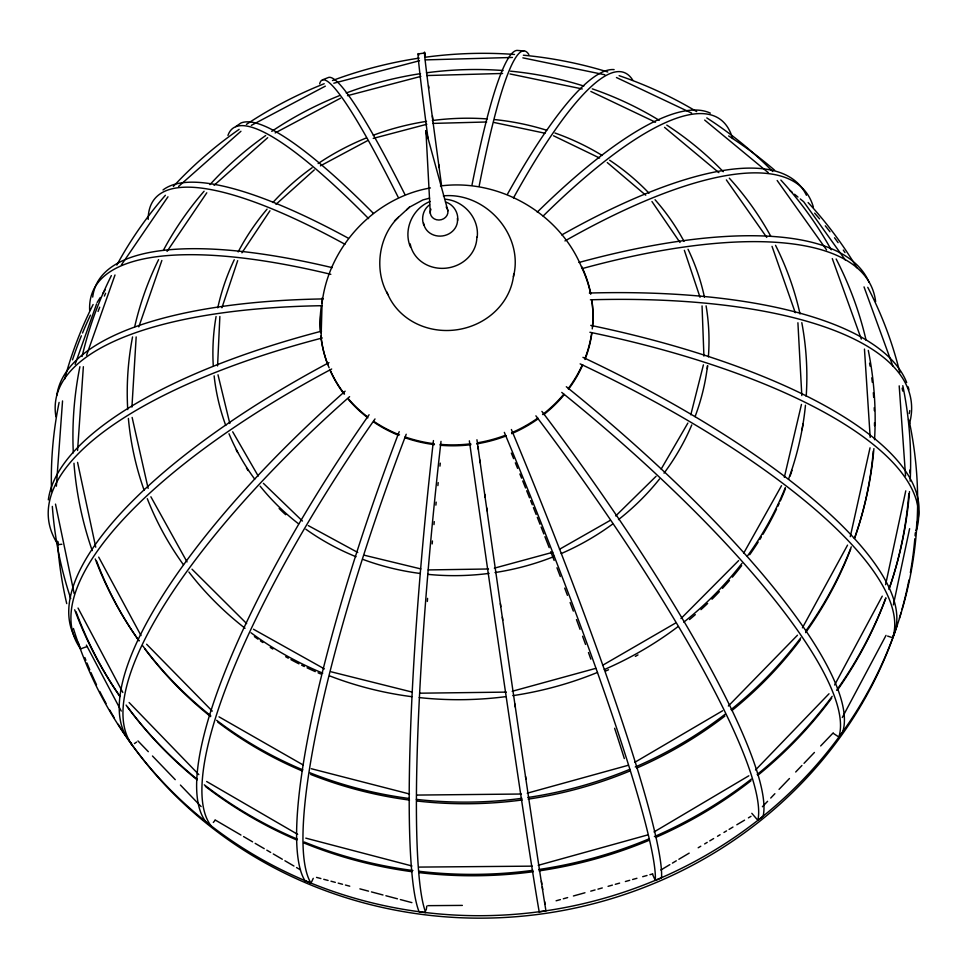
<?xml version="1.0" encoding="UTF-8"?>
<svg xmlns="http://www.w3.org/2000/svg" width="965" height="965" viewBox="0 0 965 965"><rect width="100%" height="100%" fill="white"/><g stroke="black" fill="none" stroke-linecap="round" stroke-linejoin="round"><path stroke-width="1.45" d="M477.205 237.306C479.46 218.548 464.177 200.913 445.589 199.26M457.675 220.406C458.568 212.397 453.236 204.339 445.516 201.987M322.069 303.215C328.51 246.895 374.384 197.644 430.426 187.934M322.226 297.847L321.104 337.135A136.608 124.883 -9.2 0 0 327.762 364.613M217.571 365.94L219.863 316.496M131.928 407.085L136.174 336.93M916.292 530.69L916.702 524.574M77.562 450.474L83.364 366.712M56.38 486.191L62.544 400.933M426.204 910.055L426.807 906.099M893.373 604.874L909.621 528.675M513.416 276.726C524.176 235.11 485.636 191.914 443.357 195.859M885.581 584.694L905.761 490.859M850.274 536.661L870.032 447.808M784.34 477.277L801.457 404.431M690.795 414.793L703.413 364.854M221.914 307.775L237.679 260.634M138.803 326.882L161.855 260.478M86.561 355.265L115.004 274.977M75.137 364.312L96.621 303.891M894.845 631.858L892.685 637.769A435.239 129.382 23.7 0 0 580.146 363.877M311.562 881.986L313.251 878.343M842.3 717.502L886.027 635.368M834.629 684.993L882.263 596.141M802.434 627.805L847.547 545.116M743.629 553.295L781.505 485.697M661.158 469.099L687.876 423.056M97.115 302.491L100.312 297.461M102.712 293.686L105.113 289.91M398.388 217.306C378.34 236.509 373.925 270.767 387.942 294.615M241.938 252.818L269.947 210.756M167.066 251.407L206.787 192.795M121.421 264.892L167.97 196.788M213.313 822.445L215.05 820.419M762.398 806.74L767.597 801.312M770.721 798.055L774.883 793.712M779.045 789.37L789.454 778.514M795.703 772L801.939 765.486M804.026 763.315L814.424 752.459M820.672 745.945L833.157 732.918M755.523 769.986L829.007 693.775M728.334 706.03L797.476 635.199M680.976 618.565L738.623 560.593M615.718 515.949L656.067 476.3M406.723 209.695L409.425 207.21L422.851 199.948L429.63 198.151M429.606 204.809C423.249 209.26 421.017 218.138 423.828 225.231M394.492 220.889L409.425 207.21M275.978 204.339L314.288 169.924M214.073 185.328L267.691 137.681M178.573 186.426L240.936 131.264M757.911 820.395L763.122 816.245A435.866 73.762 53.5 0 0 541.908 411.392M235.665 126.644L240.96 122.989A435.77 73.738 53.5 0 1 373.322 213.277M134.424 743.557L136.62 742.061M660.832 870.008L669.855 864.64M672.424 863.108L676.296 860.804M678.865 859.272L689.179 853.132M698.19 847.765L700.771 846.233M704.631 843.929L707.2 842.397M709.782 840.865L713.642 838.561M717.514 836.269L720.083 834.737M723.955 832.433L726.524 830.901M729.106 829.369L732.966 827.065M736.826 824.761L744.558 820.166M748.418 817.862L750.999 816.33M654.017 831.963L748.816 775.8M634.886 762.254L722.616 710.759M602.582 665.307L675.235 623.233M559.459 549.302L609.952 520.545M430.076 201.48C412.731 208.344 403.081 229.405 410.354 246.847M320.416 165.859L367.701 140.564M275.158 132.929L340.561 98.189M251.31 125.378L325.35 86.138M661.568 877.812L655.332 880.478A436.349 35.729 67.8 0 0 504.333 432.368M322.587 79.781L328.619 77.429A436.132 36.827 67.8 0 1 404.914 194.472M86.717 646.671L80.541 648.89L78.491 643.148A434.407 147.717 -23.9 0 1 328.969 362.635M556.105 900.791L560.436 899.585M563.319 898.789L567.649 897.583M573.415 895.978L584.971 892.758M590.737 891.153L595.067 889.947M597.95 889.151L602.281 887.945M608.059 886.328L612.389 885.122M615.272 884.326L619.602 883.12M625.38 881.515L629.711 880.309M632.594 879.501L636.924 878.295M642.69 876.69L647.02 875.484M649.915 874.688L652.798 873.88M527.228 793.194L628.143 765.317M538.205 865.328L647.298 835.039M512.186 691.29L595.803 668.347M494.345 568.168L552.728 552.294M333.806 83.219L419.498 60.735M347.484 95.668L420.897 76.38M373.226 138.393L426.856 124.256M418.267 53.919L424.672 53.003M539.206 911.889L545.961 910.936A436.397 2.618 81.9 0 1 476.939 439.763M57.828 541.655L58.033 544.634L61.869 544.26M425.408 59.89L512.439 57.454M426.759 75.547L502.596 73.461M432.754 123.411L486.674 121.988M440.438 185.98C498.772 178.344 559.543 212.939 581.75 267.558M428.207 569.929L488.483 568.988M419.727 693.196L506.323 692.11M416.796 795.076L521.353 794.026M419.317 867.089L532.318 866.148M427.941 905.653L462.356 905.399M523.73 50.964L517.3 50.409A436.096 42.967 -84 0 0 471.981 185.087M522.861 57.852L604.862 74.775M510.003 73.943L582.257 88.949M494.068 122.495L544.996 133.23M364.565 555.297L420.861 568.928M331.224 671.821L412.393 692.146M311.297 768.719L409.486 793.99M305.784 838.139L411.934 865.967M316.532 877.39L320.875 878.536M323.757 879.308L328.1 880.454M330.983 881.214L335.325 882.36M338.208 883.12L342.539 884.278M345.434 885.038L349.764 886.184M359.885 888.861L368.546 891.153M371.441 891.913L382.996 894.977M385.891 895.737L397.447 898.801M400.342 899.561L411.898 902.625M887.631 636.092L891.431 637.346M304.868 880.647L310.995 883.192A436.023 78.225 -69.6 0 1 406.205 434.25M616.454 77.526L691.628 113.086M590.857 91.446L655.512 122.229M553.524 135.775L599.591 158.031M308.293 525.599L357.774 552.475M253.481 629.24L324.385 668.89M219.019 716.838L303.227 765.016M206.643 781.505L297.666 834.351M215.099 819.936L240.96 835.051M243.542 836.558L252.589 841.854M255.17 843.362L264.217 848.657M266.81 850.165L270.683 852.433M273.276 853.941L282.323 859.236M284.904 860.744L293.951 866.039M296.545 867.547L300.417 869.815M833.338 733.376L838.923 737.055L842.722 731.808A435.36 105.619 38.8 0 0 566.31 386.724M210.696 825.497L205.629 821.505A435.275 110.107 -54.8 0 1 369.088 414.745M789.985 190.503L792.265 192.373M794.545 194.242L797.971 197.053M800.25 198.923L803.676 201.733L845.292 259.995M704.679 120.082L768.212 172.59M664.559 127.368L718.877 172.651M607.274 162.566L645.73 195.207M263.397 483.344L302.443 521.04M192.023 569.205L246.654 623.583M146.632 644.234L212.264 711.109M129.105 702.52L198.838 774.618M137.959 740.927L148.321 751.687M152.458 755.993L175.244 779.672M180.419 785.052L201.13 806.583M751.807 813.314L757.043 819.381M128.562 739.974L132.229 745.052A435.167 132.555 -39.6 0 1 349.607 396.651M777.163 180.491L826.571 249.875M726.368 179.912L766.741 237.402M651.954 201.528L679.999 242.492M232.698 431.801L258.222 476.047M150.878 496.77L187.029 561.907M98.707 557.131L141.023 635.573M78.032 608.047L122.82 692.448M86.392 645.115L121.252 711.072M652.569 874.411L654.777 879.26M864.025 286.894L892.818 365.928M832.288 258.584L861.299 339.101M772.024 246.34L795.281 312.732M684.354 250.309L700.035 297.28M430.294 213.277L425.915 130.613L447.905 210.756M217.994 374.794L229.815 423.478M132.133 417.435L148.127 488.374M908.535 419.498L909.476 423.9M77.574 462.368L95.74 547.203M55.488 504.104L74.184 593.656M425.915 130.613L427.121 138.043M544.682 901.708L545.044 904.338M899.199 385.867L905.544 475.914M864.459 349.065L870.189 437.41M797.91 322.768L801.819 395.578M702.05 305.917L703.919 356.097M446.168 206.98A8.89 7.973 -9.2 0 1 445.589 217.27A8.89 7.973 -9.2 0 1 434.274 218.886A8.89 7.973 -9.2 0 1 430.933 209.164M591.738 300.091A136.608 124.883 -9.2 0 1 592.57 326.93M591.919 332.792A136.608 124.883 -9.2 0 1 584.995 359.511M582.751 364.903A136.608 124.883 -9.2 0 1 568.445 389.341M563.862 395.131A136.608 124.883 -9.2 0 1 543.814 414.576M537.903 418.991A136.608 124.883 -9.2 0 1 511.667 433.671M506.227 435.891A136.608 124.883 -9.2 0 1 476.626 443.876M470.884 444.696A136.608 124.883 -9.2 0 1 440.269 445.263M434.431 444.648A136.608 124.883 -9.2 0 1 405.24 437.833M398.364 435.227A136.608 124.883 -9.2 0 1 373.829 422.127M367.858 417.845A136.608 124.883 -9.2 0 1 348.425 399.462M343.878 393.792A136.608 124.883 -9.2 0 1 329.982 370.065M320.694 332.732A136.608 124.883 -9.2 0 1 321.019 311.9M582.993 270.236A136.608 124.883 -9.2 0 1 590.713 294.277M513.742 273.915A65.439 59.311 -9.2 0 1 456.783 329.789A65.439 59.311 -9.2 0 1 386.869 291.997M476.855 237.028A33.63 30.301 -9.2 0 1 445.987 268.173A33.63 30.301 -9.2 0 1 410.197 243.868M457.398 218.295A17.056 15.319 -9.2 0 1 442.609 235.93A17.056 15.319 -9.2 0 1 423.611 223.12M707.514 365.759A248.56 228.174 -9.2 0 1 695.077 416.627M691.76 424.95A248.56 228.174 -9.2 0 1 664.029 473.164M659.481 479.05A248.56 228.174 -9.2 0 1 618.481 519.616M612.618 524.067A248.56 228.174 -9.2 0 1 561.22 553.56M554.38 556.395A248.56 228.174 -9.2 0 1 495.021 572.547M489.122 573.379A248.56 228.174 -9.2 0 1 427.688 574.332M420.245 573.475A248.56 228.174 -9.2 0 1 363.045 559.447M356.049 556.733A248.56 228.174 -9.2 0 1 305.845 529.218M298.643 523.874A248.56 228.174 -9.2 0 1 260.164 486.191M254.724 479.123A248.56 228.174 -9.2 0 1 229.007 433.755M225.75 425.456A248.56 228.174 -9.2 0 1 214.134 375.855M213.265 365.542A248.56 228.174 -9.2 0 1 216.076 316.52M217.776 307.835A248.56 228.174 -9.2 0 1 234.254 259.778M238.174 251.913A248.56 228.174 -9.2 0 1 267.076 209.128M272.914 202.493A248.56 228.174 -9.2 0 1 312.093 167.741M318.136 163.555A248.56 228.174 -9.2 0 1 366.411 137.911M373.262 135.245A248.56 228.174 -9.2 0 1 426.494 121.373M432.332 120.541A248.56 228.174 -9.2 0 1 487.289 118.936M494.611 119.576A248.56 228.174 -9.2 0 1 546.648 130.239M554.996 133.025A248.56 228.174 -9.2 0 1 602.184 155.462M609.675 160.25A248.56 228.174 -9.2 0 1 649.023 193.169M655.054 199.731A248.56 228.174 -9.2 0 1 684.028 241.383M688.033 249.272A248.56 228.174 -9.2 0 1 704.426 297.136M706.091 305.857A248.56 228.174 -9.2 0 1 708.382 356.857M707.635 365.687A247.884 227.668 -9.2 0 1 707.309 368.594M285.7 514.707A247.884 227.668 -9.2 0 1 279.126 508.519M248.089 470.57A247.884 227.668 -9.2 0 1 246.473 468.037M237.571 452.464A247.884 227.668 -9.2 0 1 236.22 449.811M805.461 405.24A340.452 314.409 -9.2 0 1 788.526 479.195M785.329 487.53A340.452 314.409 -9.2 0 1 747.356 556.117M741.964 563.343A340.452 314.409 -9.2 0 1 683.787 622.16M677.876 626.719A340.452 314.409 -9.2 0 1 604.343 669.541M597.504 672.412A340.452 314.409 -9.2 0 1 512.801 695.656M505.479 696.682A340.452 314.409 -9.2 0 1 419.22 697.574M411.862 696.694A340.452 314.409 -9.2 0 1 329.656 675.898M322.744 673.148A340.452 314.409 -9.2 0 1 250.997 632.763M245.05 628.263A340.452 314.409 -9.2 0 1 188.887 572.016M183.495 564.802A340.452 314.409 -9.2 0 1 147.307 498.7M144.159 490.292A340.452 314.409 -9.2 0 1 128.393 418.436M127.73 409.582A340.452 314.409 -9.2 0 1 132.543 336.942M134.666 326.858A340.452 314.409 -9.2 0 1 158.586 259.645M163.314 250.43A340.452 314.409 -9.2 0 1 204.073 191.239M209.948 184.629A340.452 314.409 -9.2 0 1 265.677 135.558M271.756 131.361A340.452 314.409 -9.2 0 1 339.294 95.692M346.23 93.002A340.452 314.409 -9.2 0 1 420.511 73.654M426.409 72.809A340.452 314.409 -9.2 0 1 503.091 70.541M510.497 71.169A340.452 314.409 -9.2 0 1 583.825 86.054M592.293 88.852A340.452 314.409 -9.2 0 1 659.228 120.336M666.779 125.1A340.452 314.409 -9.2 0 1 723.268 171.71M729.323 178.187A340.452 314.409 -9.2 0 1 770.758 236.208M775.546 245.327A340.452 314.409 -9.2 0 1 800.021 313.963M801.806 322.672A340.452 314.409 -9.2 0 1 806.197 396.326M802.989 423.912A339.559 313.721 -9.2 0 1 802.036 429.751M792 470.353A339.559 313.721 -9.2 0 1 790.106 476.047M785.45 488.64A339.559 313.721 -9.2 0 1 780.311 500.919M779.081 503.633A339.559 313.721 -9.2 0 1 777.826 506.348M776.548 509.05A339.559 313.721 -9.2 0 1 762.953 534.333M761.385 536.938A339.559 313.721 -9.2 0 1 759.793 539.531M758.164 542.101A339.559 313.721 -9.2 0 1 749.696 554.73M741.663 565.635A339.559 313.721 -9.2 0 1 732.375 577.154M729.468 580.556A339.559 313.721 -9.2 0 1 722.471 588.373M719.383 591.666A339.559 313.721 -9.2 0 1 711.989 599.229M707.635 603.451A339.559 313.721 -9.2 0 1 700.976 609.639M695.295 614.657A339.559 313.721 -9.2 0 1 689.517 619.554M637.986 654.921A339.559 313.721 -9.2 0 1 635.356 656.381M608.517 669.77A339.559 313.721 -9.2 0 1 605.791 670.977M320.826 674.004A339.559 313.721 -9.2 0 1 318.052 672.81M315.29 671.604A339.559 313.721 -9.2 0 1 307.063 667.828M304.337 666.525A339.559 313.721 -9.2 0 1 301.635 665.199M298.933 663.836A339.559 313.721 -9.2 0 1 290.923 659.626M288.282 658.178A339.559 313.721 -9.2 0 1 285.664 656.707M272.793 649.035A339.559 313.721 -9.2 0 1 270.272 647.431M262.83 642.533A339.559 313.721 -9.2 0 1 260.393 640.856M257.981 639.168A339.559 313.721 -9.2 0 1 254.398 636.598M873.904 448.616A401.802 373.648 -9.2 0 1 854.387 538.422M851.275 546.841A401.802 373.648 -9.2 0 1 806.04 630.64M800.769 637.841A401.802 373.648 -9.2 0 1 731.048 709.589M725.198 714.172A401.802 373.648 -9.2 0 1 635.26 767.006M629.807 769.31A401.802 373.648 -9.2 0 1 527.831 797.488M521.932 798.32A401.802 373.648 -9.2 0 1 416.337 799.37M408.895 798.453A401.802 373.648 -9.2 0 1 309.801 772.724M302.865 769.889A401.802 373.648 -9.2 0 1 216.63 720.3M210.72 715.716A401.802 373.648 -9.2 0 1 142.699 645.778M139.165 640.941A401.802 373.648 -9.2 0 1 95.245 558.976M92.218 550.605A401.802 373.648 -9.2 0 1 73.967 463.248M73.316 452.911A401.802 373.648 -9.2 0 1 79.89 366.7M82.097 356.495A401.802 373.648 -9.2 0 1 111.361 275.604M116.837 265.086A401.802 373.648 -9.2 0 1 165.389 195.28M173.326 186.45A401.802 373.648 -9.2 0 1 239.103 129.382M246.413 124.401A401.802 373.648 -9.2 0 1 324.192 83.726M332.467 80.541A401.802 373.648 -9.2 0 1 419.172 58.117M425.022 57.273A401.802 373.648 -9.2 0 1 514.502 54.462M523.38 55.21A401.802 373.648 -9.2 0 1 607.781 71.977M619.132 75.668A401.802 373.648 -9.2 0 1 696.706 111.626M706.778 117.899A401.802 373.648 -9.2 0 1 772.7 171.481M780.866 180.069A401.802 373.648 -9.2 0 1 831.239 249.802M836.16 259.006A401.802 373.648 -9.2 0 1 866.1 340.259M868.295 350.404A401.802 373.648 -9.2 0 1 874.543 439.702M871.757 377.87A400.789 372.864 -9.2 0 1 872.3 382.309M873.325 392.719A400.789 372.864 -9.2 0 1 873.663 397.206M874.242 407.688A400.789 372.864 -9.2 0 1 874.35 410.692M874.519 422.706A400.789 372.864 -9.2 0 1 874.495 425.71M873.277 451.077A400.789 372.864 -9.2 0 1 854.809 537.831M850.684 549.121A400.789 372.864 -9.2 0 1 805.63 632.63M800.323 639.867A400.789 372.864 -9.2 0 1 731.952 710.517M724.92 716.054A400.789 372.864 -9.2 0 1 636.671 768.104M629.771 771.035A400.789 372.864 -9.2 0 1 528.157 799.129M522.222 799.961A400.789 372.864 -9.2 0 1 416.928 800.998M409.498 800.082A400.789 372.864 -9.2 0 1 310.67 774.425M302.347 771.011A400.789 372.864 -9.2 0 1 217.74 722.122M210.647 716.597A400.789 372.864 -9.2 0 1 144.846 648.926M138.707 640.471A400.789 372.864 -9.2 0 1 96.633 561.148M98.056 311.454A400.789 372.864 -9.2 0 1 99.709 307.22M104.365 296.062A400.789 372.864 -9.2 0 1 105.571 293.3M869.574 363.202A400.789 372.864 -9.2 0 1 870.068 366.109M591.907 300.537A136.728 124.98 -9.2 0 1 592.245 328.908M591.678 333.227A136.728 124.98 -9.2 0 1 584.947 358.546M582.112 365.277A136.728 124.98 -9.2 0 1 568.385 388.388M563.801 394.19A136.728 124.98 -9.2 0 1 542.559 414.552M537.807 418.062A136.728 124.98 -9.2 0 1 511.559 432.766M504.743 435.505A136.728 124.98 -9.2 0 1 477.916 442.73M470.739 443.791A136.728 124.98 -9.2 0 1 440.088 444.358M434.238 443.743A136.728 124.98 -9.2 0 1 405.035 436.916M399.51 434.865A136.728 124.98 -9.2 0 1 373.588 421.21M367.617 416.916A136.728 124.98 -9.2 0 1 348.16 398.533M344.493 394.01A136.728 124.98 -9.2 0 1 330.283 370.403M329.137 367.798A136.728 124.98 -9.2 0 1 320.814 336.158M320.404 331.743A136.728 124.98 -9.2 0 1 321.297 306.472M581.702 266.521A136.728 124.98 -9.2 0 1 590.677 293.264M909.09 420.487A431.114 406.434 -9.2 0 1 589.446 902.178A431.114 406.434 -9.2 0 1 73.437 628.492M66.718 603.607A431.114 406.434 -9.2 0 1 57.454 541.256M915.29 532.849A429.099 404.818 -9.2 0 1 915.073 535.768M914.832 538.711A429.099 404.818 -9.2 0 1 910.345 572.655M908.958 580.049A429.099 404.818 -9.2 0 1 901.961 609.446M901.129 612.353A429.099 404.818 -9.2 0 1 899.416 618.155M897.148 625.368A429.099 404.818 -9.2 0 1 548.036 913.011A429.099 404.818 -9.2 0 1 129.865 741.796M125.607 735.607A429.099 404.818 -9.2 0 1 118.213 724.269M114.28 717.851A429.099 404.818 -9.2 0 1 109.721 710.047M106.053 703.473A429.099 404.818 -9.2 0 1 99.805 691.483M96.524 684.764A429.099 404.818 -9.2 0 1 90.975 672.557M89.805 669.831A429.099 404.818 -9.2 0 1 86.983 663.003M85.897 660.265A429.099 404.818 -9.2 0 1 84.823 657.515M909.911 469.943A429.268 402.212 -9.2 0 1 909.85 472.947M908.813 493.839A429.268 402.212 -9.2 0 1 889.73 587.202M885.737 598.469A429.268 402.212 -9.2 0 1 837.765 689.673M831.661 698.165A429.268 402.212 -9.2 0 1 758.008 775.16M750.987 780.745A429.268 402.212 -9.2 0 1 655.693 837.463M648.842 840.406A429.268 402.212 -9.2 0 1 539.073 870.888M533.175 871.721A429.268 402.212 -9.2 0 1 419.389 872.65M412.007 871.709A429.268 402.212 -9.2 0 1 303.782 842.915M296.882 840.033A429.268 402.212 -9.2 0 1 205.388 786.403M197.15 779.877A429.268 402.212 -9.2 0 1 127.416 706.887M119.576 695.849A429.268 402.212 -9.2 0 1 76.066 611.762M72.484 359.873A429.268 402.212 -9.2 0 1 81.374 335.784M82.52 332.985A429.268 402.212 -9.2 0 1 90.457 315.145M814.677 213.168A429.268 402.212 -9.2 0 1 819.562 218.862M825.292 225.834A429.268 402.212 -9.2 0 1 829.96 231.757M834.52 237.776A429.268 402.212 -9.2 0 1 838.09 242.661M843.301 250.092A429.268 402.212 -9.2 0 1 844.99 252.589M902.142 388.171A429.268 402.212 -9.2 0 1 902.721 391.054M909.5 491.571A430.33 403.044 -9.2 0 1 888.91 589.398M885.87 597.805A430.33 403.044 -9.2 0 1 836.558 690.301M832.168 696.344A430.33 403.044 -9.2 0 1 757.163 774.473M751.301 779.129A430.33 403.044 -9.2 0 1 654.379 836.583M648.878 838.935A430.33 403.044 -9.2 0 1 538.832 869.489M532.921 870.321A430.33 403.044 -9.2 0 1 418.834 871.25M412.923 870.514A430.33 403.044 -9.2 0 1 304.289 842.011M297.401 839.164A430.33 403.044 -9.2 0 1 204.291 784.822M197.282 779.298A430.33 403.044 -9.2 0 1 126.113 705.089M120.01 696.573A430.33 403.044 -9.2 0 1 74.691 609.796M70.734 598.553A430.33 403.044 -9.2 0 1 52.327 506.396M51.543 491.571A430.33 403.044 -9.2 0 1 59.106 402.393M64.619 379.1A430.33 403.044 -9.2 0 1 93.11 304.518M728.647 135.944A430.33 403.044 -9.2 0 1 774.606 170.202M808.115 202.553A430.33 403.044 -9.2 0 1 856.836 267.727M867.764 287.329A430.33 403.044 -9.2 0 1 899.85 372.635M902.794 385.686A430.33 403.044 -9.2 0 1 910.164 481.173M511.39 429.509A436.24 36.839 67.8 0 1 661.532 877.74M511.329 453.068A424.359 34.704 67.8 0 1 513.621 458.628M515.334 462.802A424.359 34.704 67.8 0 1 517.614 468.387M519.882 473.972A424.359 34.704 67.8 0 1 521.595 478.17M522.728 480.968A424.359 34.704 67.8 0 1 525.563 487.976M526.685 490.775A424.359 34.704 67.8 0 1 529.508 497.783M530.617 500.582A424.359 34.704 67.8 0 1 532.306 504.779M533.416 507.578A424.359 34.704 67.8 0 1 536.19 514.55M537.3 517.337A424.359 34.704 67.8 0 1 540.038 524.272M541.136 527.047A424.359 34.704 67.8 0 1 543.838 533.947M544.923 536.697A424.359 34.704 67.8 0 1 549.194 547.638M550.774 551.715A424.359 34.704 67.8 0 1 554.151 560.472M556.962 567.77A424.359 34.704 67.8 0 1 560.303 576.515M564.718 588.131A424.359 34.704 67.8 0 1 567.432 595.345M570.134 602.534A424.359 34.704 67.8 0 1 573.319 611.086M576.467 619.566A424.359 34.704 67.8 0 1 580.062 629.349M582.595 636.261A424.359 34.704 67.8 0 1 585.562 644.451M588.469 652.521A424.359 34.704 67.8 0 1 590.845 659.155M614.621 728.298A424.359 34.704 67.8 0 1 624.319 758.562M539.194 911.804A436.385 3.751 81.9 0 1 469.352 440.836M542.752 889.561A424.407 2.545 81.9 0 1 542.33 886.98M541.884 884.205A424.407 2.545 81.9 0 1 541.401 881.214M525.925 779.032A424.407 2.545 81.9 0 1 525.527 776.403M515.37 707.176A424.407 2.545 81.9 0 1 514.912 703.98M502.789 620.242A424.407 2.545 81.9 0 1 502.355 617.226M500.823 606.647A424.407 2.545 81.9 0 1 500.389 603.607M487.12 510.811A424.407 2.545 81.9 0 1 486.698 507.819M485.202 497.349A424.407 2.545 81.9 0 1 484.78 494.345M480.329 462.983A424.407 2.545 81.9 0 1 479.907 460.016M478.447 449.654A424.407 2.545 81.9 0 1 478.025 446.711M433.442 440.571A436.192 42.991 -84 0 0 419.1 911.768L425.794 912.697A436.313 41.881 -84 0 1 441.005 441.367M427.326 601.448A424.335 40.687 -84 0 1 427.567 598.36M432.163 543.934A424.335 40.687 -84 0 1 432.441 540.979M433.973 524.61A424.335 40.687 -84 0 1 434.262 521.619M435.878 505.129A424.335 40.687 -84 0 1 436.18 502.126M437.881 485.6A424.335 40.687 -84 0 1 438.194 482.609M439.956 466.131A424.335 40.687 -84 0 1 440.281 463.152M304.904 880.575A435.794 79.263 -69.6 0 1 399.208 431.657M210.744 825.437A435.601 109.142 -54.8 0 1 375.011 418.943M128.622 739.926A434.769 133.435 -39.6 0 1 345.144 391.163M80.614 648.854A434.841 146.885 -23.9 0 1 331.671 369.004M58.105 544.622A434.733 151.215 -7.9 0 1 322.322 337.967M48.334 499.882A434.274 152.024 -7.9 0 1 321.538 331.164M55.934 416.759A434.853 145.233 8 0 1 322.069 305.7M56.875 395.192A434.419 146.065 8 0 1 323.227 298.921M89.673 310.38A435.179 129.358 23.7 0 1 330.826 274.325M92.712 297.075A434.793 130.251 23.7 0 1 332.237 267.655M148.2 219.417A435.601 104.618 38.8 0 1 344.939 244.254M163.013 189.972A435.287 105.595 38.8 0 1 348.063 238.066M227.957 135.438A435.999 72.689 53.5 0 1 368.618 218.633M319.656 83.81A436.24 35.717 67.8 0 1 398.135 197.137M441.56 185.425A436.289 2.618 81.9 0 1 425.288 55.391M428.014 138.55A436.289 3.751 81.9 0 1 418.75 55.27M439.316 167.814A424.504 2.545 81.9 0 1 438.918 164.822M432.887 119.491A424.504 2.545 81.9 0 1 432.417 115.909M428.858 88.032A424.504 2.545 81.9 0 1 428.581 85.776M479.219 185.763A436.216 41.869 -84 0 1 528.844 54.535M513.476 197.946A435.939 78.201 -69.6 0 1 632.919 80.433M507.506 194.122A435.697 79.239 -69.6 0 1 614.114 69.601M543.138 216.039A435.529 109.117 -54.8 0 1 732.556 138.465M537.252 212.143A435.203 110.07 -54.8 0 1 710.373 113.146M564.959 240.936A435.119 132.531 -39.6 0 1 813.386 207.198M561.799 234.917A434.72 133.411 -39.6 0 1 806.414 195.28M581.883 268.68A434.817 146.873 -23.9 0 1 875.629 301.647M578.916 262.492A434.383 147.705 -23.9 0 1 869.091 282.371M590.411 299.801A434.733 151.215 -7.9 0 1 909.404 423.912M909.754 410.583A434.274 152.024 -7.9 0 1 909.223 413.575M589.35 293.034A434.274 152.024 -7.9 0 1 906.678 382.538M908.162 386.856A434.274 152.024 -7.9 0 1 908.933 389.776M589.905 332.262A434.877 145.245 8 0 1 916.219 530.678M590.761 325.386A434.443 146.077 8 0 1 916.629 524.562M582.944 357.352A434.841 130.275 23.7 0 1 894.772 631.822M561.751 392.417A435.673 104.654 38.8 0 1 838.862 737.019M535.889 415.831A436.084 72.713 53.5 0 1 757.863 820.334"/></g></svg>
